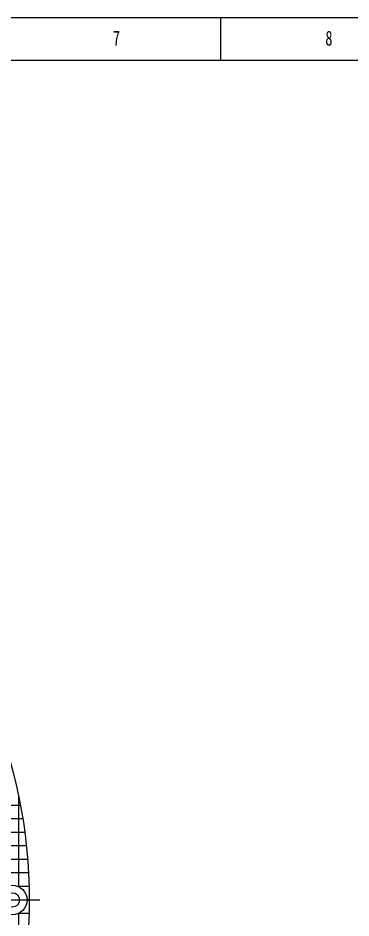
# Model space of a CAD drawing. Header units: millimetres. Extents: x 0 to 841, y 0 to 594.
# Drawn here: x 330.4 to 408.7, y 382.4 to 594 of the extents above; entities that cross this region are included whole.
import ezdxf

# ---------------------------------------------------------------- set-up
doc = ezdxf.new("R2010")
doc.units = ezdxf.units.MM
doc.layers.add('10', color=7, linetype='Continuous')
doc.layers.add('5', color=7, linetype='Continuous')
doc.styles.add('SLDTEXTSTYLE0', font='TXT', dxfattribs={"width": 0.7})

# ---------------------------------------------------------------- blocks, each defined once
blk = doc.blocks.new('SW_HATCH_4')
at = {"color": 0, "linetype": 'Continuous', "lineweight": 18}
for p, q in [((120.62, -92.99), (120.62, -114.33)), ((121.06, -95.25), (105.76, -95.25)), ((121.62, -98.42), (106.4, -98.42)), ((122.09, -101.6), (106.93, -101.6)), ((122.47, -104.78), (107.37, -104.78)), ((122.76, -107.95), (107.71, -107.95)), ((122.97, -111.12), (107.95, -111.12)), ((123.1, -114.3), (120.54, -114.3)), ((123.14, -117.47), (122.61, -117.47)), ((120.62, -120.62), (120.62, -141.96)), ((123.1, -120.65), (120.54, -120.65))]:
    blk.add_line(p, q, dxfattribs=at)
blk = doc.blocks.new('SW_CENTERMARKSYMBOL_0')
at = {"layer": '10', "color": 0}
blk.add_line((5, 0), (122.5, 0), dxfattribs=at)
blk = doc.blocks.new('SW_CENTERMARKSYMBOL_1')
at = {"layer": '10', "color": 0}
for p, q in [((116, -116), (118.5, -116)), ((118.5, -116), (120.2, -116))]:
    blk.add_line(p, q, dxfattribs=at)

msp = doc.modelspace()

# ---------------------------------------------------------------- linework, layer by layer
at = {"color": 7, "linetype": 'Continuous', "lineweight": 25}
for centre, radius in [((213.02796, 386.59807), 120), ((329.02796, 386.59807), 3.47), ((329.02796, 386.59807), 1.7)]:
    msp.add_circle(centre, radius, dxfattribs=at)
at = {"layer": '5', "color": 7}
msp.add_line((841, 594), (0, 594), dxfattribs=at)
at = {"layer": '5'}
msp.add_line((378, 594), (378, 584), dxfattribs=at)
at = {"layer": '5', "color": 7, "lineweight": 25}
msp.add_line((831, 584), (10, 584), dxfattribs=at)

# ---------------------------------------------------------------- block references
at = {"color": 7, "linetype": 'Continuous', "lineweight": 18}
msp.add_blockref('SW_HATCH_4', (209.88706, 504.07307), dxfattribs=at)
at = {"layer": '10', "color": 7}
for name, p in [('SW_CENTERMARKSYMBOL_1', (213.02796, 502.59807)), ('SW_CENTERMARKSYMBOL_0', (213.02796, 386.59807))]:
    msp.add_blockref(name, p, dxfattribs=at)

# ---------------------------------------------------------------- texts
at = {"layer": '10', "char_height": 3.5, "attachment_point": 2, "style": 'SLDTEXTSTYLE0'}
for s, insert in [('7', (353.54688, 591.01174)), ('8', (403.54688, 591.01174))]:
    msp.add_mtext(s, dxfattribs=dict(at, insert=insert))

doc.saveas('drawing.dxf')
